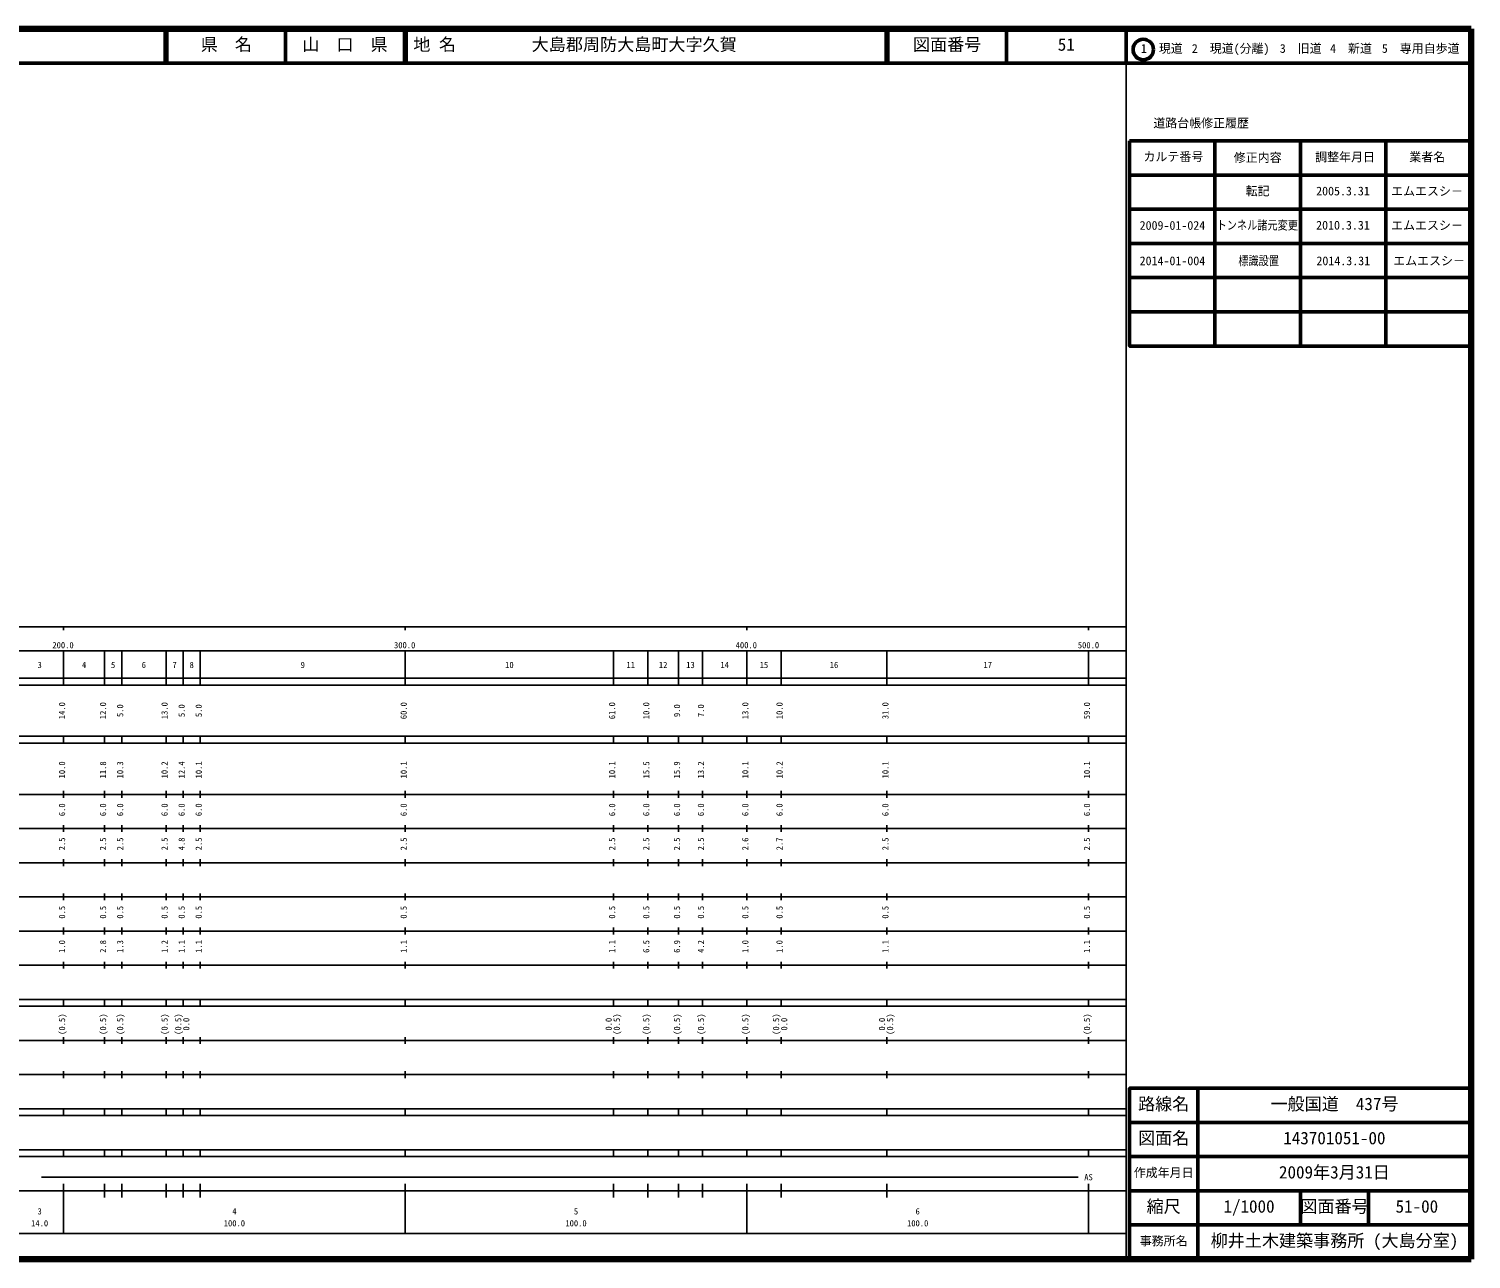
# Model space of a CAD drawing. Units: millimetres on the paper. Extents: x 40 to 680, y 20 to 380.
# Drawn here: x 257.8 to 680, y 20 to 380 of the extents above; entities that cross this region are included whole.
import ezdxf
from ezdxf.enums import TextEntityAlignment as Align

# ---------------------------------------------------------------- set-up
doc = ezdxf.new("R2010")
doc.units = ezdxf.units.MM
for name, color, linetype, lineweight in [('M-TTL', 2, 'Continuous', 140), ('M-TTL-BAND', 7, 'Continuous', 25), ('M-TTL-FRAM', 2, 'Continuous', 50), ('M-TTL-LINE', 7, 'Continuous', 50)]:
    doc.layers.add(name, color=color, linetype=linetype, lineweight=lineweight)
doc.layers.add('M-TTL-TXT', color=7, linetype='Continuous')
doc.styles.add('ＭＳ ゴシック', font='')
doc.styles.get('ＭＳ ゴシック').set_extended_font_data('MS Gothic')

msp = doc.modelspace()

# ---------------------------------------------------------------- linework, layer by layer
at = {"layer": 'M-TTL'}
for p, q in [((680, 380), (40, 380)), ((680, 20), (680, 380)), ((40, 20), (680, 20))]:
    msp.add_line(p, q, dxfattribs=at)
at = {"layer": 'M-TTL-BAND'}
for p, q in [((579, 20), (579, 370)), ((40, 205), (579, 205)), ((268, 205), (268, 204)), ((368, 205), (368, 204)), ((468, 205), (468, 204)), ((568, 205), (568, 204)), ((68, 198), (579, 198)), ((268, 188), (268, 198)), ((280, 188), (280, 198)), ((285, 188), (285, 198)), ((298, 188), (298, 198)), ((303, 188), (303, 198)), ((308, 188), (308, 198)), ((368, 188), (368, 198)), ((429, 188), (429, 198)), ((439, 188), (439, 198)), ((448, 188), (448, 198)), ((455, 188), (455, 198)), ((468, 188), (468, 198)), ((478, 188), (478, 198)), ((509, 188), (509, 198)), ((568, 188), (568, 198)), ((40, 190), (579, 190)), ((40, 188), (579, 188)), ((40, 173), (579, 173)), ((40, 171), (579, 171)), ((268, 171), (268, 173)), ((280, 171), (280, 173)), ((285, 171), (285, 173)), ((298, 171), (298, 173)), ((303, 171), (303, 173)), ((308, 171), (308, 173)), ((368, 171), (368, 173)), ((429, 171), (429, 173)), ((439, 171), (439, 173)), ((448, 171), (448, 173)), ((455, 171), (455, 173)), ((468, 171), (468, 173)), ((478, 171), (478, 173)), ((509, 171), (509, 173)), ((568, 171), (568, 173)), ((268, 155), (268, 157)), ((280, 155), (280, 157)), ((285, 155), (285, 157)), ((298, 155), (298, 157)), ((303, 155), (303, 157)), ((308, 155), (308, 157)), ((368, 155), (368, 157)), ((429, 155), (429, 157)), ((439, 155), (439, 157)), ((448, 155), (448, 157)), ((455, 155), (455, 157)), ((468, 155), (468, 157)), ((478, 155), (478, 157)), ((509, 155), (509, 157)), ((568, 155), (568, 157)), ((40, 156), (579, 156)), ((46, 146), (579, 146)), ((268, 145), (268, 147)), ((280, 145), (280, 147)), ((285, 145), (285, 147)), ((298, 145), (298, 147)), ((303, 145), (303, 147)), ((308, 145), (308, 147)), ((368, 145), (368, 147)), ((429, 145), (429, 147)), ((439, 145), (439, 147)), ((448, 145), (448, 147)), ((455, 145), (455, 147)), ((468, 145), (468, 147)), ((478, 145), (478, 147)), ((509, 145), (509, 147)), ((568, 145), (568, 147)), ((52, 136), (579, 136)), ((268, 135), (268, 137)), ((280, 135), (280, 137)), ((285, 135), (285, 137)), ((298, 135), (298, 137)), ((303, 135), (303, 137)), ((308, 135), (308, 137)), ((368, 135), (368, 137)), ((429, 135), (429, 137)), ((439, 135), (439, 137)), ((448, 135), (448, 137)), ((455, 135), (455, 137)), ((468, 135), (468, 137)), ((478, 135), (478, 137)), ((509, 135), (509, 137)), ((568, 135), (568, 137)), ((268, 125), (268, 127)), ((280, 125), (280, 127)), ((285, 125), (285, 127)), ((298, 125), (298, 127)), ((303, 125), (303, 127)), ((308, 125), (308, 127)), ((368, 125), (368, 127)), ((429, 125), (429, 127)), ((439, 125), (439, 127)), ((448, 125), (448, 127)), ((455, 125), (455, 127)), ((468, 125), (468, 127)), ((478, 125), (478, 127)), ((509, 125), (509, 127)), ((568, 125), (568, 127)), ((46, 126), (579, 126)), ((52, 116), (579, 116)), ((268, 115), (268, 117)), ((280, 115), (280, 117)), ((285, 115), (285, 117)), ((298, 115), (298, 117)), ((303, 115), (303, 117)), ((308, 115), (308, 117)), ((368, 115), (368, 117)), ((429, 115), (429, 117)), ((439, 115), (439, 117)), ((448, 115), (448, 117)), ((455, 115), (455, 117)), ((468, 115), (468, 117)), ((478, 115), (478, 117)), ((509, 115), (509, 117)), ((568, 115), (568, 117)), ((46, 106), (579, 106)), ((268, 105), (268, 107)), ((280, 105), (280, 107)), ((285, 105), (285, 107)), ((298, 105), (298, 107)), ((303, 105), (303, 107)), ((308, 105), (308, 107)), ((368, 105), (368, 107)), ((429, 105), (429, 107)), ((439, 105), (439, 107)), ((448, 105), (448, 107)), ((455, 105), (455, 107)), ((468, 105), (468, 107)), ((478, 105), (478, 107)), ((509, 105), (509, 107)), ((568, 105), (568, 107)), ((40, 96), (579, 96)), ((40, 94), (579, 94)), ((268, 94), (268, 96)), ((280, 94), (280, 96)), ((285, 94), (285, 96)), ((298, 94), (298, 96)), ((303, 94), (303, 96)), ((308, 94), (308, 96)), ((368, 94), (368, 96)), ((429, 94), (429, 96)), ((439, 94), (439, 96)), ((448, 94), (448, 96)), ((455, 94), (455, 96)), ((468, 94), (468, 96)), ((478, 94), (478, 96)), ((509, 94), (509, 96)), ((568, 94), (568, 96)), ((268, 83), (268, 85)), ((280, 83), (280, 85)), ((285, 83), (285, 85)), ((298, 83), (298, 85)), ((303, 83), (303, 85)), ((308, 83), (308, 85)), ((368, 83), (368, 85)), ((429, 83), (429, 85)), ((439, 83), (439, 85)), ((448, 83), (448, 85)), ((455, 83), (455, 85)), ((468, 83), (468, 85)), ((478, 83), (478, 85)), ((509, 83), (509, 85)), ((568, 83), (568, 85)), ((49, 84), (579, 84)), ((40, 74), (579, 74)), ((268, 73), (268, 75)), ((280, 73), (280, 75)), ((285, 73), (285, 75)), ((298, 73), (298, 75)), ((303, 73), (303, 75)), ((308, 73), (308, 75)), ((368, 73), (368, 75)), ((429, 73), (429, 75)), ((439, 73), (439, 75)), ((448, 73), (448, 75)), ((455, 73), (455, 75)), ((468, 73), (468, 75)), ((478, 73), (478, 75)), ((509, 73), (509, 75)), ((568, 73), (568, 75)), ((40, 64), (579, 64)), ((268, 62), (268, 64)), ((280, 62), (280, 64)), ((285, 62), (285, 64)), ((298, 62), (298, 64)), ((303, 62), (303, 64)), ((308, 62), (308, 64)), ((368, 62), (368, 64)), ((429, 62), (429, 64)), ((439, 62), (439, 64)), ((448, 62), (448, 64)), ((455, 62), (455, 64)), ((468, 62), (468, 64)), ((478, 62), (478, 64)), ((509, 62), (509, 64)), ((568, 62), (568, 64)), ((40, 62), (579, 62)), ((40, 52), (579, 52)), ((268, 50), (268, 52)), ((280, 50), (280, 52)), ((285, 50), (285, 52)), ((298, 50), (298, 52)), ((303, 50), (303, 52)), ((308, 50), (308, 52)), ((368, 50), (368, 52)), ((429, 50), (429, 52)), ((439, 50), (439, 52)), ((448, 50), (448, 52)), ((455, 50), (455, 52)), ((468, 50), (468, 52)), ((478, 50), (478, 52)), ((509, 50), (509, 52)), ((568, 50), (568, 52)), ((40, 50), (579, 50)), ((261.5, 44), (565, 44)), ((40, 40), (579, 40)), ((268, 27.5), (268, 42)), ((280, 38), (280, 42)), ((285, 38), (285, 42)), ((298, 38), (298, 42)), ((303, 38), (303, 42)), ((308, 38), (308, 42)), ((368, 27.5), (368, 42)), ((429, 38), (429, 42)), ((439, 38), (439, 42)), ((448, 38), (448, 42)), ((455, 38), (455, 42)), ((468, 27.5), (468, 42)), ((478, 38), (478, 42)), ((509, 38), (509, 42)), ((568, 27.5), (568, 42)), ((68, 27.5), (579, 27.5))]:
    msp.add_line(p, q, dxfattribs=at)
at = {"layer": 'M-TTL-FRAM'}
msp.add_line((580, 347.197), (680, 347.197), dxfattribs=at)
for points in [[(580, 347.197), (580, 287.197), (680, 287.197)], [(680, 70), (580, 70), (580, 20)]]:
    msp.add_lwpolyline(points, dxfattribs=at)
at = {"layer": 'M-TTL-LINE'}
for p, q in [((297.75, 380), (297.75, 370)), ((298.25, 380), (298.25, 370)), ((333, 380), (333, 370)), ((367.75, 380), (367.75, 370)), ((368.25, 380), (368.25, 370)), ((508.747, 380), (508.747, 370)), ((509.247, 380), (509.247, 370)), ((543.996, 380), (543.996, 370)), ((579, 380), (579, 370)), ((40, 370), (680, 370)), ((605, 347.197), (605, 287.197)), ((630, 347.197), (630, 287.197)), ((655, 347.197), (655, 287.197)), ((580, 337.197), (680, 337.197)), ((580, 327.197), (680, 327.197)), ((580, 317.197), (680, 317.197)), ((580, 307.197), (680, 307.197)), ((580, 297.197), (680, 297.197)), ((600, 70), (600, 20)), ((680, 60), (580, 60)), ((680, 50), (580, 50)), ((680, 40), (580, 40)), ((630, 40), (630, 30)), ((650, 40), (650, 30)), ((680, 30), (580, 30))]:
    msp.add_line(p, q, dxfattribs=at)
msp.add_circle((584.031, 373.958), 3, dxfattribs=at)

# ---------------------------------------------------------------- texts
at = {"layer": 'M-TTL-BAND', "style": 'ＭＳ ゴシック'}
for s, p in [('200.0', (264.719, 198.195)), ('300.0', (364.719, 198.195)), ('400.0', (464.719, 198.195)), ('500.0', (564.875, 198.195)), ('3', (260.375, 192.405)), ('4', (273.375, 192.405)), ('5', (281.875, 192.405)), ('6', (290.875, 192.405)), ('7', (299.875, 192.405)), ('8', (304.875, 192.405)), ('9', (337.375, 192.405)), ('10', (397.25, 192.405)), ('11', (432.75, 192.405)), ('12', (442.25, 192.405)), ('13', (450.25, 192.405)), ('14', (460.25, 192.405)), ('15', (471.75, 192.405)), ('16', (492.25, 192.405)), ('17', (537.25, 192.405)), ('AS', (566.75, 42.5)), ('3', (260.375, 32.523)), ('4', (317.375, 32.523)), ('5', (417.375, 32.523)), ('6', (517.375, 32.523)), ('14.0', (258.5, 29.033)), ('100.0', (314.875, 29.033)), ('100.0', (414.875, 29.033)), ('100.0', (514.875, 29.033))]:
    msp.add_text(s, height=1.833, dxfattribs=at).set_placement(p, align=Align.BOTTOM_LEFT)
for s, p in [('14.0', (269, 178)), ('12.0', (281, 178)), ('5.0', (286, 178.625)), ('13.0', (299, 178)), ('5.0', (304, 178.625)), ('5.0', (309, 178.625)), ('60.0', (369, 178)), ('61.0', (430, 178)), ('10.0', (440, 178)), ('9.0', (449, 178.625)), ('7.0', (456, 178.625)), ('13.0', (469, 178)), ('10.0', (479, 178)), ('31.0', (510, 178)), ('59.0', (569, 178)), ('10.0', (269, 160.674)), ('11.8', (281, 160.674)), ('10.3', (286, 160.674)), ('10.2', (299, 160.674)), ('12.4', (304, 160.674)), ('10.1', (309, 160.674)), ('10.1', (369, 160.674)), ('10.1', (430, 160.674)), ('15.5', (440, 160.674)), ('15.9', (449, 160.674)), ('13.2', (456, 160.674)), ('10.1', (469, 160.674)), ('10.2', (479, 160.674)), ('10.1', (510, 160.674)), ('10.1', (569, 160.674)), ('6.0', (269, 149.625)), ('6.0', (281, 149.625)), ('6.0', (286, 149.625)), ('6.0', (299, 149.625)), ('6.0', (304, 149.625)), ('6.0', (309, 149.625)), ('6.0', (369, 149.625)), ('6.0', (430, 149.625)), ('6.0', (440, 149.625)), ('6.0', (449, 149.625)), ('6.0', (456, 149.625)), ('6.0', (469, 149.625)), ('6.0', (479, 149.625)), ('6.0', (510, 149.625)), ('6.0', (569, 149.625)), ('2.5', (269, 139.625)), ('2.5', (281, 139.625)), ('2.5', (286, 139.625)), ('2.5', (299, 139.625)), ('4.8', (304, 139.625)), ('2.5', (309, 139.625)), ('2.5', (369, 139.625)), ('2.5', (430, 139.625)), ('2.5', (440, 139.625)), ('2.5', (449, 139.625)), ('2.5', (456, 139.625)), ('2.6', (469, 139.625)), ('2.7', (479, 139.625)), ('2.5', (510, 139.625)), ('2.5', (569, 139.625)), ('0.5', (269, 119.625)), ('0.5', (281, 119.625)), ('0.5', (286, 119.625)), ('0.5', (299, 119.625)), ('0.5', (304, 119.625)), ('0.5', (309, 119.625)), ('0.5', (369, 119.625)), ('0.5', (430, 119.625)), ('0.5', (440, 119.625)), ('0.5', (449, 119.625)), ('0.5', (456, 119.625)), ('0.5', (469, 119.625)), ('0.5', (479, 119.625)), ('0.5', (510, 119.625)), ('0.5', (569, 119.625)), ('1.0', (269, 109.625)), ('2.8', (281, 109.625)), ('1.3', (286, 109.625)), ('1.2', (299, 109.625)), ('1.1', (304, 109.625)), ('1.1', (309, 109.625)), ('1.1', (369, 109.625)), ('1.1', (430, 109.625)), ('6.5', (440, 109.625)), ('6.9', (449, 109.625)), ('4.2', (456, 109.625)), ('1.0', (469, 109.625)), ('1.0', (479, 109.625)), ('1.1', (510, 109.625)), ('1.1', (569, 109.625)), ('(0.5)', (269, 85.639)), ('(0.5)', (281, 85.639)), ('(0.5)', (286, 85.639)), ('(0.5)', (299, 85.639)), ('(0.5)', (303, 85.639)), ('0.0', (305.37, 86.889)), ('0.0', (429, 86.889)), ('(0.5)', (431.37, 85.639)), ('(0.5)', (440, 85.639)), ('(0.5)', (449, 85.639)), ('(0.5)', (456, 85.639)), ('(0.5)', (469, 85.639)), ('(0.5)', (478, 85.639)), ('0.0', (480.37, 86.889)), ('0.0', (509, 86.889)), ('(0.5)', (511.37, 85.639)), ('(0.5)', (569, 85.639))]:
    msp.add_text(s, height=1.833, rotation=90, dxfattribs=at).set_placement(p, align=Align.BOTTOM_LEFT)
at = {"layer": 'M-TTL-TXT', "style": 'ＭＳ ゴシック'}
for s, height, p in [('県\u3000名', 3.666, (308.125, 372.5)), ('山\u3000口\u3000県', 3.666, (337.875, 372.5)), ('地 名', 3.666, (370.38, 372.5)), ('大島郡周防大島町大字久賀', 3.666, (405.024, 372.5)), ('図面番号', 3.666, (516.621, 372.5)), ('51', 3.666, (558.996, 372.5)), ('1\u3000現道', 2.566, (583.323, 372.208)), ('2\u3000現道(分離)', 2.566, (598.244, 372.208)), ('3\u3000旧道', 2.566, (623.996, 372.208)), ('4\u3000新道', 2.566, (638.699, 372.208)), ('5\u3000専用自歩道', 2.566, (653.853, 372.208)), ('道路台帳修正履歴', 2.566, (586.968, 350.363)), ('カルテ番号', 2.566, (584.089, 340.527)), ('修正内容', 2.566, (610.509, 340.273)), ('調整年月日', 2.566, (634.339, 340.447)), ('業者名', 2.566, (661.884, 340.447)), ('転記', 2.566, (614, 330.495)), ('2005.3.31', 2.566, (634.625, 330.495)), ('エムエスシ－', 2.566, (656.577, 330.439)), ('2009-01-024', 2.566, (582.962, 320.439)), ('2010.3.31', 2.566, (634.625, 320.495)), ('エムエスシ－', 2.566, (656.577, 320.439)), ('2014-01-004', 2.566, (582.962, 310.069)), ('2014.3.31', 2.566, (634.712, 310.069)), ('エムエスシ－', 2.566, (657.175, 310.069)), ('路線名', 3.666, (582.5, 62.5)), ('一般国道\u3000437号', 3.666, (621.25, 62.5)), ('図面名', 3.666, (582.5, 52.5)), ('143701051-00', 3.666, (625, 52.5)), ('作成年月日', 2.566, (581.25, 43.25)), ('2009年3月31日', 3.666, (623.75, 42.5)), ('縮尺', 3.666, (585, 32.5)), ('1/1000', 3.666, (607.5, 32.5)), ('図面番号', 3.666, (630, 32.5)), ('51-00', 3.666, (657.875, 32.5)), ('事務所名', 2.566, (583, 23.25)), ('柳井土木建築事務所 (大島分室)', 3.666, (603.75, 22.5))]:
    msp.add_text(s, height=height, dxfattribs=at).set_placement(p, align=Align.BOTTOM_LEFT)
at = {"layer": 'M-TTL-TXT', "style": 'ＭＳ ゴシック', "width": 0.85}
for s, p in [('トンネル諸元変更', (605.5, 320.495)), ('標識設置', (611.845, 310.069))]:
    msp.add_text(s, height=2.566, dxfattribs=at).set_placement(p, align=Align.BOTTOM_LEFT)

doc.saveas('drawing.dxf')
